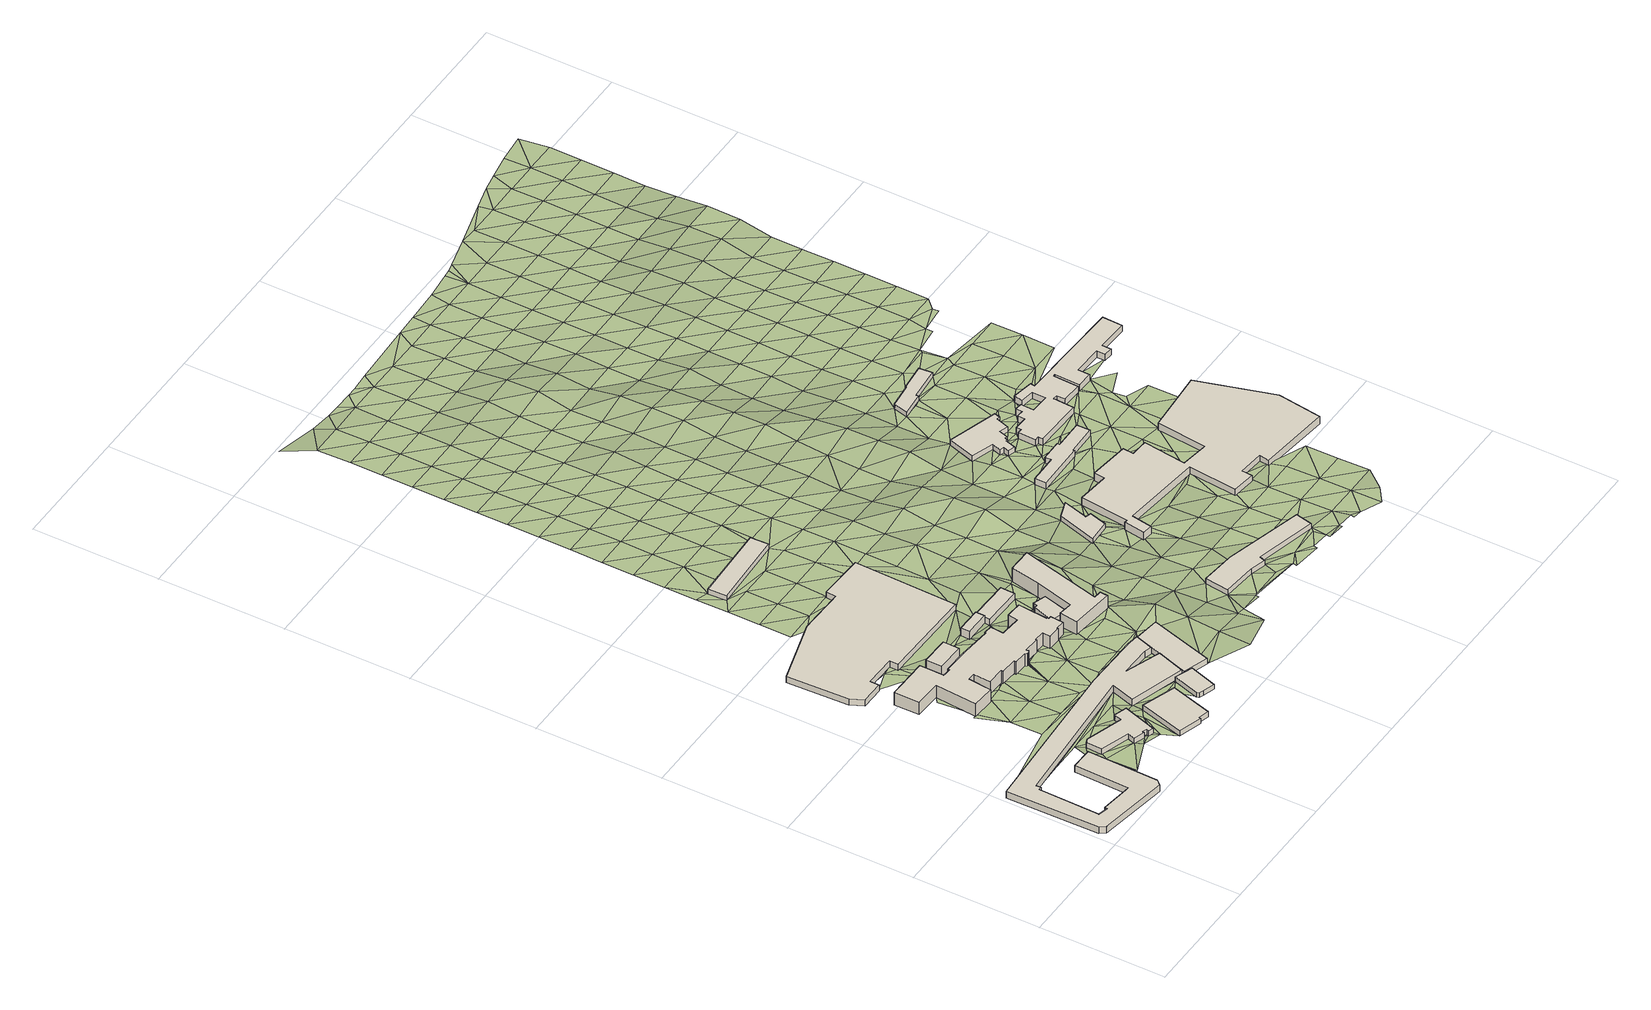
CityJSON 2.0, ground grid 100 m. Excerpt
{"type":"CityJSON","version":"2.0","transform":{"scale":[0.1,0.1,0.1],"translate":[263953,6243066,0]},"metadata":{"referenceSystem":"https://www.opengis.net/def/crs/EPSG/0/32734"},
"CityObjects":{
"building1":{"type":"Building","attributes":{"building":"warehouse","building:levels":"1","footprint":{"type":"Polygon"},"plus_code":"CQXCXFX3+XMR","ground_height":5.77,"building_height":4.1,"roof_height":9.87},"geometry":[{"type":"Solid","lod":"1","boundaries":[[[[0,1,2,3]],[[1,4,5,2]],[[4,6,7,5]],[[6,8,9,7]],[[8,10,11,9]],[[10,12,13,11]],[[12,14,15,13]],[[14,16,17,15]],[[16,18,19,17]],[[18,20,21,19]],[[20,22,23,21]],[[22,24,25,23]],[[24,26,27,25]],[[26,28,29,27]],[[28,30,31,29]],[[30,32,33,31]],[[32,34,35,33]],[[34,36,37,35]],[[36,38,39,37]],[[38,40,41,39]],[[40,42,43,41]],[[42,44,45,43]],[[44,46,47,45]],[[46,0,3,47]],[[3,2,5,7,9,11,13,15,17,19,21,23,25,27,29,31,33,35,37,39,41,43,45,47]],[[46,44,42,40,38,36,34,32,30,28,26,24,22,20,18,16,14,12,10,8,6,4,1,0]]]]}]},
"building2":{"type":"Building","attributes":{"building":"warehouse","building:levels":"1","footprint":{"type":"Polygon"},"plus_code":"CVXHX6X3+XPW","ground_height":5.52,"building_height":4.1,"roof_height":9.62},"geometry":[{"type":"Solid","lod":"1","boundaries":[[[[48,49,50,51]],[[49,52,53,50]],[[52,54,55,53]],[[54,56,57,55]],[[56,58,59,57]],[[58,60,61,59]],[[60,62,63,61]],[[62,64,65,63]],[[64,66,67,65]],[[66,68,69,67]],[[68,70,71,69]],[[70,72,73,71]],[[72,48,51,73]],[[51,50,53,55,57,59,61,63,65,67,69,71,73]],[[72,70,68,66,64,62,60,58,56,54,52,49,48]]]]}]},
"building3":{"type":"Building","attributes":{"address":"5 Fareham Street Woodstock Cape Town","building":"industrial","building:levels":"1","footprint":{"type":"Polygon"},"plus_code":"C3X7XXXM+XJV","ground_height":6.03,"building_height":4.1,"roof_height":10.13},"geometry":[{"type":"Solid","lod":"1","boundaries":[[[[74,75,76,77]],[[75,78,79,76]],[[78,80,81,79]],[[80,82,83,81]],[[82,84,85,83]],[[84,74,77,85]],[[77,76,79,81,83,85]],[[84,82,80,78,75,74]]]]}]},
"building4":{"type":"Building","attributes":{"building":"commercial","building:levels":"3","footprint":{"type":"Polygon"},"plus_code":"CVXFXRXV+XFW","ground_height":3.4,"building_height":9.7,"roof_height":13.1},"geometry":[{"type":"Solid","lod":"1","boundaries":[[[[86,87,88,89]],[[87,90,91,88]],[[90,92,93,91]],[[92,86,89,93]],[[89,88,91,93]],[[92,90,87,86]]]]}]},
"building5":{"type":"Building","attributes":{"address":"Woodstock","building":"commercial","building:levels":"3","footprint":{"type":"Polygon"},"plus_code":"CVXPX9X9+X4V","ground_height":3.68,"building_height":9.7,"roof_height":13.38},"geometry":[{"type":"Solid","lod":"1","boundaries":[[[[94,95,96,97]],[[95,98,99,96]],[[98,100,101,99]],[[100,102,103,101]],[[102,104,105,103]],[[104,106,107,105]],[[106,108,109,107]],[[108,110,111,109]],[[110,112,113,111]],[[112,114,115,113]],[[114,116,117,115]],[[116,118,119,117]],[[118,120,121,119]],[[120,122,123,121]],[[122,124,125,123]],[[124,126,127,125]],[[126,128,129,127]],[[128,130,131,129]],[[130,132,133,131]],[[132,134,135,133]],[[134,136,137,135]],[[136,138,139,137]],[[138,140,141,139]],[[140,142,143,141]],[[142,144,145,143]],[[144,146,147,145]],[[146,148,149,147]],[[148,150,151,149]],[[150,152,153,151]],[[152,154,155,153]],[[154,156,157,155]],[[156,158,159,157]],[[158,160,161,159]],[[160,162,163,161]],[[162,164,165,163]],[[164,166,167,165]],[[166,168,169,167]],[[168,170,171,169]],[[170,172,173,171]],[[172,174,175,173]],[[174,94,97,175]],[[97,96,99,101,103,105,107,109,111,113,115,117,119,121,123,125,127,129,131,133,135,137,139,141,143,145,147,149,151,153,155,157,159,161,163,165,167,169,171,173,175]],[[174,172,170,168,166,164,162,160,158,156,154,152,150,148,146,144,142,140,138,136,134,132,130,128,126,124,122,120,118,116,114,112,110,108,106,104,102,100,98,95,94]]]]}]},
"building6":{"type":"Building","attributes":{"address":"5 Beach Road Woodstock Cape Town","building":"industrial","building:levels":"1","footprint":{"type":"Polygon"},"plus_code":"CVX5XQX5+XWV","ground_height":2.85,"building_height":4.1,"roof_height":6.95},"geometry":[{"type":"Solid","lod":"1","boundaries":[[[[176,177,178,179]],[[177,180,181,178]],[[180,182,183,181]],[[182,184,185,183]],[[184,186,187,185]],[[186,188,189,187]],[[188,190,191,189]],[[190,192,193,191]],[[192,194,195,193]],[[194,196,197,195]],[[196,198,199,197]],[[198,176,179,199]],[[179,178,181,183,185,187,189,191,193,195,197,199]],[[198,196,194,192,190,188,186,184,182,180,177,176]]]]}]},
"building7":{"type":"Building","attributes":{"address":"8 Fareham Street Woodstock Cape Town","building":"yes","building:levels":"1","footprint":{"type":"Polygon"},"plus_code":"C4XWX9XV+XWX","ground_height":5.48,"building_height":4.1,"roof_height":9.58},"geometry":[{"type":"Solid","lod":"1","boundaries":[[[[200,201,202,203]],[[201,204,205,202]],[[204,206,207,205]],[[206,208,209,207]],[[208,210,211,209]],[[210,200,203,211]],[[203,202,205,207,209,211]],[[210,208,206,204,201,200]]]]}]},
"building8":{"type":"Building","attributes":{"building":"commercial","building:levels":"2","footprint":{"type":"Polygon"},"plus_code":"C3XMX6XM+XJX","ground_height":2.04,"building_height":6.9,"roof_height":8.94},"geometry":[{"type":"Solid","lod":"1","boundaries":[[[[212,213,214,215,216,217]],[[213,218,219,215,214]],[[218,220,221,219]],[[220,212,217,216,221]],[[216,215,219,221]],[[220,218,213,212]]]]}]},
"building9":{"type":"Building","attributes":{"building":"industrial","building:levels":"1","footprint":{"type":"Polygon"},"plus_code":"C6X2XCXR+X8R","ground_height":5.04,"building_height":4.1,"roof_height":9.14},"geometry":[{"type":"Solid","lod":"1","boundaries":[[[[222,223,224,225]],[[223,226,227,224]],[[226,228,229,227]],[[228,222,225,229]],[[225,224,227,229]],[[228,226,223,222]]]]}]},
"building10":{"type":"Building","attributes":{"building":"industrial","building:levels":"1","footprint":{"type":"Polygon"},"plus_code":"C2X4X5XQ+XPX","ground_height":2.46,"building_height":4.1,"roof_height":6.56},"geometry":[{"type":"Solid","lod":"1","boundaries":[[[[230,231,232,233]],[[231,234,235,232]],[[234,236,237,235]],[[236,230,233,237]],[[233,232,235,237]],[[236,234,231,230]]]]}]},
"building11":{"type":"Building","attributes":{"building":"commercial","building:levels":"1","footprint":{"type":"Polygon"},"plus_code":"C4XWXVXG+X6R","ground_height":3.26,"building_height":4.1,"roof_height":7.36},"geometry":[{"type":"Solid","lod":"1","boundaries":[[[[212,220,238,217]],[[220,239,240,238]],[[239,241,242,240]],[[241,243,244,242]],[[243,212,217,244]],[[217,238,240,242,244]],[[243,241,239,220,212]]]]}]},
"building12":{"type":"Building","attributes":{"building":"commercial","building:levels":"1","footprint":{"type":"Polygon"},"plus_code":"C5XJXRX8+XXR","ground_height":4.04,"building_height":4.1,"roof_height":8.14},"geometry":[{"type":"Solid","lod":"1","boundaries":[[[[245,246,247,248]],[[246,249,250,247]],[[249,251,252,250]],[[251,253,254,252]],[[253,255,256,254]],[[255,245,248,256]],[[248,247,250,252,254,256]],[[255,253,251,249,246,245]]]]}]},
"building13":{"type":"Building","attributes":{"address":"Old Castle Brewery","building":"commercial","building:levels":"4","footprint":{"type":"Polygon"},"plus_code":"C6XGX3XM+XRX","ground_height":2.03,"building_height":12.5,"roof_height":14.53},"geometry":[{"type":"Solid","lod":"1","boundaries":[[[[257,258,259,260]],[[258,261,262,259]],[[261,263,264,262]],[[263,265,266,264]],[[265,267,268,266]],[[267,269,270,268]],[[269,271,272,270]],[[271,273,274,272]],[[273,257,260,274]],[[260,259,262,264,266,268,270,272,274]],[[273,271,269,267,265,263,261,258,257]]]]}]},
"building14":{"type":"Building","attributes":{"building":"industrial","building:levels":"1","footprint":{"type":"Polygon"},"plus_code":"CFX3X4XJ+XFX","ground_height":5.37,"building_height":4.1,"roof_height":9.47},"geometry":[{"type":"Solid","lod":"1","boundaries":[[[[275,276,277,278]],[[276,279,280,277]],[[279,281,282,280]],[[281,283,284,282]],[[283,285,286,284]],[[285,287,288,286]],[[287,289,290,288]],[[289,275,278,290]],[[278,277,280,282,284,286,288,290]],[[289,287,285,283,281,279,276,275]]]]}]},
"building15":{"type":"Building","attributes":{"building":"industrial","building:levels":"1","footprint":{"type":"Polygon"},"plus_code":"CCX7XWXX+XGV","ground_height":0.81,"building_height":4.1,"roof_height":4.91},"geometry":[{"type":"Solid","lod":"1","boundaries":[[[[291,292,293,294]],[[292,295,296,293]],[[295,297,298,296]],[[297,299,300,298]],[[299,301,302,300]],[[301,291,294,302]],[[294,293,296,298,300,302]],[[301,299,297,295,292,291]]]]}]},
"building16":{"type":"Building","attributes":{"building":"industrial","building:levels":"1","footprint":{"type":"Polygon"},"plus_code":"CGXRX3XQ+X9V","ground_height":1.88,"building_height":4.1,"roof_height":5.98},"geometry":[{"type":"Solid","lod":"1","boundaries":[[[[303,304,305,306]],[[304,307,308,305]],[[307,309,310,308]],[[309,311,312,310]],[[311,313,314,312]],[[313,315,316,314]],[[315,317,318,316]],[[317,319,320,318]],[[319,321,322,320]],[[321,303,306,322]],[[306,305,308,310,312,314,316,318,320,322]],[[321,319,317,315,313,311,309,307,304,303]]]]}]},
"building17":{"type":"Building","attributes":{"building":"industrial","building:levels":"1","footprint":{"type":"Polygon"},"plus_code":"CGX5XGX5+X3W","ground_height":2.15,"building_height":4.1,"roof_height":6.25},"geometry":[{"type":"Solid","lod":"1","boundaries":[[[[323,324,325,326]],[[324,327,328,325]],[[327,329,330,328]],[[329,331,332,330]],[[331,333,334,332]],[[333,335,336,334]],[[335,337,338,336]],[[337,339,340,338]],[[339,341,342,340]],[[341,343,344,342]],[[343,345,346,344]],[[345,347,348,346]],[[347,349,350,348]],[[349,351,352,350]],[[351,353,354,352]],[[353,323,326,354]],[[326,325,328,330,332,334,336,338,340,342,344,346,348,350,352,354]],[[353,351,349,347,345,343,341,339,337,335,333,331,329,327,324,323]]]]}]},
"building18":{"type":"Building","attributes":{"building":"industrial","building:levels":"1","footprint":{"type":"Polygon"},"plus_code":"CPX9XXXG+XHV","ground_height":3.32,"building_height":4.1,"roof_height":7.42},"geometry":[{"type":"Solid","lod":"1","boundaries":[[[[355,356,357,358]],[[356,359,360,357]],[[359,361,362,360]],[[361,363,364,362]],[[363,365,366,364]],[[365,367,368,366]],[[367,369,370,368]],[[369,371,372,370]],[[371,373,374,372]],[[373,375,376,374]],[[375,377,378,376]],[[377,379,380,378]],[[379,381,382,380]],[[381,383,384,382]],[[383,385,386,384]],[[385,387,388,386]],[[387,389,390,388]],[[389,391,392,390]],[[391,393,394,392]],[[393,395,396,394]],[[395,397,398,396]],[[397,399,400,398]],[[399,355,358,400]],[[358,357,360,362,364,366,368,370,372,374,376,378,380,382,384,386,388,390,392,394,396,398,400]],[[399,397,395,393,391,389,387,385,383,381,379,377,375,373,371,369,367,365,363,361,359,356,355]]]]}]},
"building19":{"type":"Building","attributes":{"building":"industrial","building:levels":"1","footprint":{"type":"Polygon"},"plus_code":"CHX3XFXV+X9W","ground_height":2.42,"building_height":4.1,"roof_height":6.52},"geometry":[{"type":"Solid","lod":"1","boundaries":[[[[401,402,403,404]],[[402,405,406,403]],[[405,407,408,406]],[[407,409,410,408]],[[409,411,412,410]],[[411,413,414,412]],[[413,415,416,414]],[[415,401,404,416]],[[404,403,406,408,410,412,414,416]],[[415,413,411,409,407,405,402,401]]]]}]},
"building20":{"type":"Building","attributes":{"building":"industrial","building:levels":"1","footprint":{"type":"Polygon"},"plus_code":"CQXRXPXP+X3X","ground_height":3.14,"building_height":4.1,"roof_height":7.24},"geometry":[{"type":"Solid","lod":"1","boundaries":[[[[417,418,419,420]],[[418,421,422,419]],[[421,423,424,422]],[[423,425,426,424]],[[425,427,428,426]],[[427,429,430,428]],[[429,431,432,430]],[[431,433,434,432]],[[433,435,436,434]],[[435,437,438,436]],[[437,439,440,438]],[[439,441,442,440]],[[441,443,444,442]],[[443,445,446,444]],[[445,447,448,446]],[[447,449,450,448]],[[449,451,452,450]],[[451,453,454,452]],[[453,455,456,454]],[[455,457,458,456]],[[457,459,460,458]],[[459,461,462,460]],[[461,463,464,462]],[[463,465,466,464]],[[465,467,468,466]],[[467,469,470,468]],[[469,471,472,470]],[[471,473,474,472]],[[473,475,476,474]],[[475,477,478,476]],[[477,479,480,478]],[[479,481,482,480]],[[481,483,484,482]],[[483,417,420,484]],[[420,419,422,424,426,428,430,432,434,436,438,440,442,444,446,448,450,452,454,456,458,460,462,464,466,468,470,472,474,476,478,480,482,484]],[[483,481,479,477,475,473,471,469,467,465,463,461,459,457,455,453,451,449,447,445,443,441,439,437,435,433,431,429,427,425,423,421,418,417]]]]}]},
"terrain1":{"type":"TINRelief","geometry":[{"type":"CompositeSurface","lod":"1","boundaries":[[[485,486,487]],[[487,488,485]],[[489,490,491]],[[485,488,49]],[[492,487,486]],[[485,49,493]],[[488,487,492]],[[493,49,48]],[[494,495,496]],[[497,492,486]],[[492,498,488]],[[493,48,499]],[[489,491,493]],[[500,501,502]],[[497,503,492]],[[504,501,494]],[[503,497,505]],[[506,499,48]],[[505,497,507]],[[508,502,501]],[[509,503,510]],[[510,503,505]],[[511,502,512]],[[505,507,513]],[[514,501,504]],[[489,493,499]],[[501,514,508]],[[506,515,499]],[[516,513,507]],[[517,516,507]],[[494,496,504]],[[518,499,515]],[[516,519,513]],[[516,517,520]],[[521,508,522]],[[523,524,525]],[[508,514,526]],[[508,526,522]],[[519,518,515]],[[514,504,527]],[[528,524,529]],[[530,521,522]],[[519,516,520]],[[499,518,489]],[[531,532,533]],[[531,534,523]],[[531,533,534]],[[526,514,535]],[[536,524,523]],[[522,526,537]],[[519,538,518]],[[520,538,519]],[[524,536,529]],[[534,539,523]],[[539,536,523]],[[496,527,504]],[[526,535,537]],[[514,540,535]],[[527,540,514]],[[518,538,489]],[[541,534,533]],[[520,542,538]],[[536,539,90]],[[540,527,496]],[[520,74,542]],[[540,543,535]],[[534,541,87]],[[544,535,543]],[[201,538,542]],[[540,545,543]],[[540,496,546]],[[545,540,547]],[[540,548,547]],[[542,74,201]],[[545,549,543]],[[550,201,74]],[[201,551,538]],[[552,553,554]],[[87,541,555]],[[548,540,546]],[[556,552,554]],[[557,90,87]],[[558,546,496]],[[557,87,559]],[[184,536,90]],[[560,553,561]],[[562,563,548]],[[564,563,562]],[[559,87,555]],[[496,565,558]],[[557,566,90]],[[546,562,548]],[[561,553,552]],[[567,568,560]],[[569,201,570]],[[551,201,569]],[[201,200,570]],[[551,569,570]],[[571,557,559]],[[558,572,546]],[[573,552,556]],[[574,568,567]],[[566,557,571]],[[560,575,567]],[[576,568,574]],[[562,546,577]],[[575,560,561]],[[578,571,559]],[[570,579,551]],[[562,580,581]],[[582,579,583]],[[577,580,562]],[[565,572,558]],[[200,584,570]],[[578,585,586]],[[587,577,546]],[[184,90,566]],[[561,552,588]],[[546,572,589]],[[239,571,578]],[[585,590,586]],[[589,587,546]],[[576,574,591]],[[200,592,584]],[[239,578,586]],[[573,588,552]],[[223,579,570]],[[591,593,576]],[[579,594,583]],[[571,239,220]],[[561,595,575]],[[596,586,590]],[[567,575,597]],[[598,591,574]],[[239,586,596]],[[599,584,592]],[[579,223,594]],[[561,588,595]],[[600,601,587]],[[184,566,212]],[[587,589,602]],[[603,604,593]],[[600,587,602]],[[572,565,605]],[[598,574,606]],[[34,594,223]],[[605,589,572]],[[603,593,591]],[[239,596,144]],[[607,600,608]],[[607,609,610]],[[34,605,565]],[[597,575,595]],[[602,611,600]],[[611,608,600]],[[612,609,607]],[[222,584,599]],[[607,608,612]],[[599,592,613]],[[614,615,609]],[[616,604,617]],[[608,611,612]],[[223,605,34]],[[589,618,602]],[[591,598,606]],[[614,144,615]],[[603,617,604]],[[609,612,619]],[[588,620,595]],[[567,597,621]],[[609,619,614]],[[589,605,618]],[[622,613,592]],[[623,612,611]],[[184,212,624]],[[239,144,625]],[[626,627,616]],[[223,222,605]],[[614,628,144]],[[574,236,606]],[[603,591,629]],[[611,630,623]],[[616,617,626]],[[628,614,619]],[[599,631,222]],[[597,595,632]],[[613,631,599]],[[629,591,606]],[[633,620,588]],[[634,628,619]],[[635,602,618]],[[624,212,636]],[[637,627,638]],[[144,628,625]],[[632,595,620]],[[603,639,617]],[[624,640,184]],[[623,630,249]],[[618,605,635]],[[638,627,626]],[[222,641,605]],[[184,640,633]],[[639,603,629]],[[642,643,637]],[[249,630,261]],[[644,597,632]],[[625,628,261]],[[622,645,613]],[[605,641,635]],[[628,249,261]],[[620,633,632]],[[626,617,646]],[[597,644,621]],[[222,631,641]],[[606,236,629]],[[642,637,638]],[[646,617,639]],[[631,613,647]],[[636,625,648]],[[649,643,650]],[[625,261,648]],[[633,640,651]],[[652,624,636]],[[640,624,652]],[[626,653,638]],[[643,642,650]],[[654,635,655]],[[613,645,647]],[[641,655,635]],[[639,629,656]],[[657,654,658]],[[633,659,632]],[[653,626,646]],[[660,633,651]],[[656,629,236]],[[661,648,261]],[[236,621,662]],[[644,632,659]],[[648,652,636]],[[663,649,664]],[[631,665,641]],[[642,638,666]],[[647,667,631]],[[655,658,654]],[[649,650,664]],[[659,633,660]],[[668,621,644]],[[651,640,669]],[[648,661,652]],[[639,670,646]],[[662,656,236]],[[640,652,671]],[[666,638,653]],[[657,658,672]],[[655,641,665]],[[673,647,645]],[[665,631,667]],[[674,675,663]],[[670,639,656]],[[676,662,621]],[[660,651,669]],[[650,642,677]],[[672,678,657]],[[640,671,669]],[[668,644,659]],[[663,664,674]],[[653,646,679]],[[642,666,677]],[[647,673,281]],[[658,655,680]],[[667,647,281]],[[656,662,676]],[[681,675,682]],[[676,621,668]],[[670,679,646]],[[661,683,652]],[[659,660,684]],[[685,664,650]],[[680,655,665]],[[674,682,675]],[[671,652,683]],[[653,686,666]],[[661,678,683]],[[684,660,669]],[[677,685,650]],[[673,687,281]],[[658,688,672]],[[670,656,689]],[[667,279,665]],[[687,673,690]],[[678,672,691]],[[692,693,681]],[[686,653,679]],[[281,279,667]],[[659,694,668]],[[695,693,696]],[[674,664,697]],[[688,658,680]],[[689,656,676]],[[692,681,682]],[[671,698,669]],[[699,677,666]],[[691,683,678]],[[694,659,684]],[[700,281,687]],[[685,697,664]],[[672,701,691]],[[670,702,679]],[[698,671,683]],[[699,666,686]],[[680,665,703]],[[676,668,704]],[[674,705,682]],[[701,672,688]],[[702,670,689]],[[279,703,665]],[[706,693,692]],[[684,669,707]],[[685,677,708]],[[704,668,694]],[[706,696,693]],[[700,709,281]],[[697,705,674]],[[683,691,710]],[[686,679,711]],[[707,669,698]],[[699,708,677]],[[688,680,712]],[[689,676,713]],[[714,692,682]],[[710,691,701]],[[711,679,702]],[[694,684,715]],[[685,716,697]],[[687,717,700]],[[712,680,703]],[[713,676,704]],[[705,714,682]],[[683,718,698]],[[686,719,699]],[[707,715,684]],[[708,716,685]],[[709,700,720]],[[279,721,703]],[[688,722,701]],[[689,723,702]],[[724,706,692]],[[718,683,710]],[[719,686,711]],[[706,725,696]],[[694,726,704]],[[727,705,697]],[[688,712,728]],[[723,689,713]],[[714,724,692]],[[710,701,722]],[[700,717,720]],[[707,698,729]],[[728,722,688]],[[708,699,730]],[[726,694,715]],[[716,727,697]],[[711,702,731]],[[729,698,718]],[[730,699,719]],[[732,709,720]],[[703,733,712]],[[713,704,734]],[[725,706,735]],[[736,714,705]],[[731,702,723]],[[724,735,706]],[[721,733,703]],[[707,737,715]],[[708,738,716]],[[734,704,726]],[[727,736,705]],[[717,732,720]],[[719,711,739]],[[728,712,740]],[[710,741,718]],[[737,707,729]],[[728,742,722]],[[738,708,730]],[[741,710,722]],[[735,743,725]],[[713,744,723]],[[745,724,714]],[[739,711,731]],[[726,715,746]],[[747,727,716]],[[733,748,712]],[[744,713,734]],[[736,745,714]],[[740,712,748]],[[749,722,742]],[[750,732,751]],[[729,718,752]],[[719,753,730]],[[742,728,754]],[[737,746,715]],[[751,732,717]],[[747,716,738]],[[740,754,728]],[[735,755,743]],[[731,723,756]],[[751,717,757]],[[758,735,724]],[[721,759,733]],[[739,753,719]],[[718,741,752]],[[734,726,760]],[[761,736,727]],[[723,744,756]],[[749,742,754]],[[745,758,724]],[[729,762,737]],[[738,730,763]],[[748,764,740]],[[746,760,726]],[[761,727,747]],[[757,765,751]],[[731,766,739]],[[752,762,729]],[[767,749,754]],[[730,753,763]],[[768,755,735]],[[769,764,748]],[[748,733,770]],[[749,767,299]],[[771,745,736]],[[756,766,731]],[[758,768,735]],[[746,737,772]],[[744,734,773]],[[747,738,774]],[[764,769,775]],[[776,750,751]],[[770,733,759]],[[291,752,741]],[[760,777,734]],[[771,736,761]],[[751,765,778]],[[753,739,779]],[[737,762,772]],[[768,780,755]],[[738,763,774]],[[759,721,781]],[[782,299,379]],[[299,767,379]],[[783,769,748]],[[756,744,773]],[[784,758,745]],[[734,777,773]],[[766,779,739]],[[782,379,291]],[[746,785,760]],[[786,761,747]],[[787,751,778]],[[783,748,770]],[[784,745,771]],[[753,788,763]],[[775,769,789]],[[752,291,790]],[[746,772,785]],[[791,762,752]],[[774,786,747]],[[768,792,780]],[[756,793,766]],[[794,768,758]],[[788,753,779]],[[751,787,776]],[[795,770,759]],[[777,760,796]],[[797,771,761]],[[789,769,783]],[[787,778,798]],[[379,790,291]],[[793,756,773]],[[303,752,790]],[[794,758,784]],[[791,752,303]],[[799,772,762]],[[774,763,800]],[[760,785,796]],[[786,797,761]],[[779,766,801]],[[800,763,788]],[[781,795,759]],[[802,792,768]],[[798,776,787]],[[791,799,762]],[[783,770,803]],[[777,804,773]],[[805,784,771]],[[806,798,807]],[[766,793,801]],[[802,768,794]],[[785,772,808]],[[786,774,809]],[[806,776,798]],[[803,770,795]],[[804,777,796]],[[797,805,771]],[[810,790,379]],[[806,807,811]],[[788,779,812]],[[799,813,772]],[[800,809,774]],[[783,814,789]],[[773,815,793]],[[816,794,784]],[[812,779,801]],[[813,808,772]],[[379,817,810]],[[818,775,789]],[[819,303,790]],[[797,786,820]],[[783,803,814]],[[815,773,804]],[[805,816,784]],[[776,821,781]],[[806,821,776]],[[822,796,785]],[[823,800,788]],[[809,820,786]],[[808,824,785]],[[791,825,799]],[[801,793,826]],[[795,781,827]],[[828,802,794]],[[819,790,810]],[[823,788,812]],[[803,795,827]],[[829,804,796]],[[824,822,785]],[[805,797,830]],[[789,814,831]],[[813,799,333]],[[821,806,832]],[[826,793,815]],[[816,828,794]],[[802,833,792]],[[834,809,800]],[[825,791,835]],[[814,803,836]],[[820,830,797]],[[821,827,781]],[[808,813,327]],[[801,837,812]],[[822,829,796]],[[838,839,832]],[[840,303,819]],[[834,800,823]],[[822,824,808]],[[799,825,841]],[[333,799,841]],[[839,821,832]],[[842,813,333]],[[843,815,804]],[[818,789,831]],[[816,805,844]],[[837,801,826]],[[327,813,842]],[[828,845,802]],[[846,836,803]],[[820,809,847]],[[846,803,827]],[[843,804,829]],[[830,844,805]],[[331,842,333]],[[823,812,848]],[[836,818,814]],[[814,818,831]],[[834,847,809]],[[335,333,841]],[[826,815,849]],[[850,819,810]],[[845,833,802]],[[851,828,816]],[[821,839,852]],[[848,812,837]],[[821,852,827]],[[830,820,853]],[[849,815,843]],[[844,851,816]],[[825,854,841]],[[855,836,846]],[[856,335,841]],[[857,834,823]],[[858,337,335]],[[847,853,820]],[[852,839,859]],[[829,822,860]],[[840,819,850]],[[861,837,826]],[[337,858,339]],[[862,845,828]],[[850,810,863]],[[843,829,864]],[[857,823,848]],[[856,841,865]],[[335,475,858]],[[343,339,858]],[[846,827,866]],[[341,339,343]],[[841,854,865]],[[335,856,475]],[[844,830,867]],[[861,826,849]],[[851,862,828]],[[850,868,840]],[[343,858,475]],[[847,834,869]],[[866,827,852]],[[853,867,830]],[[856,865,870]],[[864,829,860]],[[848,837,871]],[[843,872,849]],[[852,859,873]],[[857,869,834]],[[345,343,347]],[[471,343,475]],[[874,855,846]],[[875,833,845]],[[872,843,864]],[[876,854,877]],[[851,844,878]],[[865,854,876]],[[347,343,471]],[[871,837,861]],[[879,860,822]],[[862,875,845]],[[475,473,471]],[[880,855,874]],[[853,847,881]],[[882,883,863]],[[846,866,884]],[[885,868,850]],[[867,878,844]],[[886,857,848]],[[874,846,884]],[[869,881,847]],[[883,887,888]],[[860,889,864]],[[861,849,890]],[[876,877,891]],[[862,851,892]],[[893,347,471]],[[887,894,888]],[[886,848,871]],[[849,872,890]],[[875,895,833]],[[896,852,873]],[[866,852,896]],[[897,347,898]],[[850,863,899]],[[900,880,874]],[[901,863,883]],[[853,902,867]],[[878,892,851]],[[347,893,898]],[[471,903,893]],[[904,864,889]],[[857,905,869]],[[881,902,853]],[[876,906,865]],[[883,888,901]],[[889,860,904]],[[885,850,899]],[[861,907,871]],[[899,863,901]],[[908,875,862]],[[857,886,905]],[[898,893,909]],[[910,879,898]],[[878,867,911]],[[879,912,860]],[[890,907,861]],[[892,908,862]],[[872,913,890]],[[884,866,914]],[[860,912,904]],[[898,909,910]],[[881,869,915]],[[916,866,896]],[[917,909,893]],[[918,888,894]],[[891,906,876]],[[902,911,867]],[[872,919,913]],[[888,918,901]],[[914,874,884]],[[920,895,875]],[[886,871,921]],[[891,885,922]],[[915,869,905]],[[879,910,912]],[[866,916,914]],[[892,878,923]],[[899,922,885]],[[907,921,871]],[[899,901,918]],[[908,920,875]],[[924,925,904]],[[902,881,926]],[[909,927,910]],[[911,923,878]],[[906,891,922]],[[928,929,930]],[[927,909,928]],[[886,931,905]],[[912,924,904]],[[912,910,927]],[[881,915,926]],[[932,890,913]],[[907,890,932]],[[920,933,895]],[[892,934,908]],[[929,935,930]],[[928,930,927]],[[886,921,931]],[[936,911,902]],[[925,924,937]],[[923,934,892]],[[918,938,899]],[[905,939,915]],[[936,902,926]],[[935,940,930]],[[941,942,906]],[[899,943,922]],[[944,921,907]],[[945,920,908]],[[905,931,939]],[[932,913,402]],[[946,912,927]],[[906,922,947]],[[924,912,946]],[[942,941,948]],[[923,911,949]],[[950,938,918]],[[932,944,907]],[[934,945,908]],[[906,947,941]],[[926,915,951]],[[899,938,943]],[[936,949,911]],[[952,927,953]],[[952,946,927]],[[931,921,954]],[[955,933,920]],[[915,939,951]],[[918,956,950]],[[957,937,924]],[[947,922,943]],[[934,923,958]],[[921,944,954]],[[945,955,920]],[[926,959,936]],[[924,946,957]],[[923,949,958]],[[938,950,956]],[[960,939,931]],[[402,937,961]],[[926,951,959]],[[962,932,402]],[[955,963,933]],[[964,943,938]],[[945,934,965]],[[966,944,932]],[[931,954,960]],[[967,964,938]],[[952,953,968]],[[969,947,943]],[[970,968,953]],[[952,968,946]],[[949,936,971]],[[961,937,957]],[[947,969,972]],[[965,934,958]],[[973,956,918]],[[974,951,939]],[[967,938,975]],[[971,936,959]],[[961,962,402]],[[972,969,976]],[[969,943,977]],[[962,966,932]],[[977,943,964]],[[954,944,978]],[[979,955,945]],[[975,938,956]],[[939,960,974]],[[955,980,963]],[[957,946,981]],[[949,982,958]],[[979,945,965]],[[966,978,944]],[[983,959,951]],[[981,946,968]],[[982,949,971]],[[980,955,984]],[[961,966,962]],[[960,954,985]],[[986,977,964]],[[951,974,983]],[[987,961,957]],[[968,970,988]],[[965,958,989]],[[985,954,978]],[[990,984,955]],[[979,990,955]],[[971,959,991]],[[957,981,987]],[[989,958,982]],[[960,992,974]],[[959,983,991]],[[993,977,994]],[[995,979,965]],[[996,978,966]],[[992,960,985]],[[997,982,971]],[[995,965,989]],[[981,968,998]],[[983,974,999]],[[971,991,997]],[[996,966,1000]],[[985,978,1001]],[[979,1002,990]],[[990,1003,984]],[[999,974,992]],[[987,1004,961]],[[987,981,998]],[[1005,989,982]],[[968,988,998]],[[996,1001,978]],[[995,1002,979]],[[991,983,1006]],[[997,1005,982]],[[985,1007,992]],[[1006,983,999]],[[995,989,1008]],[[1001,1007,985]],[[1002,1009,990]],[[990,1009,1003]],[[991,1010,997]],[[1004,987,998]],[[1008,989,1005]],[[999,992,1011]],[[1010,991,1006]],[[1012,1001,996]],[[1013,1002,995]],[[992,1007,1011]],[[1005,997,1014]],[[1008,1013,995]],[[1015,1012,996]],[[999,1016,1006]],[[1009,1017,1003]],[[1014,997,1010]],[[1007,1001,1018]],[[1009,1002,1019]],[[999,1011,1016]],[[1001,1012,1018]],[[1005,1020,1008]],[[1019,1002,1013]],[[1010,1006,1021]],[[1005,1014,1020]],[[1011,1007,1022]],[[1023,1017,1009]],[[1006,1016,1021]],[[1003,1017,1024]],[[1013,1008,1025]],[[1022,1007,1018]],[[1023,1009,1019]],[[1010,1026,1014]],[[1008,1020,1025]],[[1016,1011,1027]],[[1010,1021,1026]],[[1013,1028,1019]],[[1027,1011,1022]],[[1029,1017,1023]],[[1014,1030,1020]],[[1028,1013,1025]],[[1017,1029,1024]],[[1016,1031,1021]],[[1014,1026,1030]],[[1023,1019,1032]],[[1031,1016,1027]],[[1025,1020,1033]],[[1032,1019,1028]],[[1026,1021,1034]],[[1033,1020,1030]],[[1023,1035,1029]],[[1034,1021,1031]],[[1025,1036,1028]],[[1035,1023,1032]],[[1029,1037,1024]],[[1030,1026,1038]],[[1033,1036,1025]],[[1038,1026,1034]],[[1032,1028,1039]],[[1035,1040,1029]],[[1037,1029,1040]],[[1030,1041,1033]],[[1028,1036,1039]],[[1041,1030,1038]],[[1035,1032,1042]],[[1036,1033,1043]],[[1032,1039,1042]],[[1043,1033,1041]],[[1040,1044,1037]],[[1035,1045,1040]],[[1036,1046,1039]],[[1042,1045,1035]],[[1043,1046,1036]],[[1040,1047,1044]],[[1042,1039,1048]],[[1045,1047,1040]],[[1039,1046,1048]],[[1049,1045,1042]],[[1044,1047,1050]],[[1048,1049,1042]],[[1045,1051,1047]],[[1049,1051,1045]],[[1047,1052,1050]],[[1051,1053,1047]],[[1052,1047,1053]]]}]}
},
"vertices":[
[635,42,41],[648,598,41],[648,598,99],[635,42,99],[475,603,41],[475,603,99],[462,171,41],[462,171,99],[209,204,41],[209,204,99],[207,182,41],[207,182,99],[129,202,41],[129,202,99],[139,683,41],[139,683,99],[164,683,41],[164,683,99],[163,719,41],[163,719,99],[1319,803,41],[1319,803,99],[1263,617,41],[1263,617,99],[1697,485,41],[1697,485,99],[1771,707,41],[1771,707,99],[1496,807,41],[1496,807,99],[1730,802,41],[1730,802,99],[1791,787,41],[1791,787,99],[1837,928,41],[1837,928,99],[1746,939,41],[1746,939,99],[1297,947,41],[1297,947,99],[5,866,41],[5,866,99],[13,136,41],[13,136,99],[47,90,41],[47,90,99],[600,3,41],[600,3,99],
[756,673,50],[722,658,50],[722,658,96],[756,673,96],[718,533,50],[718,533,96],[947,460,50],[947,460,96],[927,400,50],[927,400,96],[1014,372,50],[1014,372,96],[1019,387,50],[1019,387,96],[1052,377,50],[1052,377,96],[1045,355,50],[1045,355,96],[1082,344,50],[1082,344,96],[1168,610,50],[1168,610,96],[1067,643,50],[1067,643,96],[1047,580,50],[1047,580,96],
[1514,435,55],[1248,526,55],[1248,526,101],[1514,435,101],[1146,173,55],[1146,173,101],[1334,119,55],[1334,119,101],[1337,131,55],[1337,131,101],[1419,109,55],[1419,109,101],
[856,1887,29],[1078,1881,29],[1078,1881,131],[856,1887,131],[1081,2010,29],[1081,2010,131],[859,2016,29],[859,2016,131],
[819,1475,23],[837,1658,23],[837,1658,134],[819,1475,134],[897,1657,23],[897,1657,134],[886,1523,23],[886,1523,134],[1025,1516,23],[1025,1516,134],[1025,1500,23],[1025,1500,134],[1155,1493,23],[1155,1493,134],[1154,1475,23],[1154,1475,134],[1256,1468,23],[1256,1468,134],[1266,1456,23],[1266,1456,134],[1274,1454,23],[1274,1454,134],[1284,1454,23],[1284,1454,134],[1297,1464,23],[1297,1464,134],[1297,1481,23],[1297,1481,134],[1421,1471,23],[1421,1471,134],[1421,1481,23],[1421,1481,134],[1503,1473,23],[1503,1473,134],[1500,1414,23],[1500,1414,134],[1600,1408,23],[1600,1408,134],[1600,1416,23],[1600,1416,134],[1671,1414,23],[1671,1414,134],[1678,1515,23],[1678,1515,134],[1656,1517,23],[1656,1517,134],[1657,1530,23],[1657,1530,134],[1649,1532,23],[1649,1532,134],[1671,1765,23],[1671,1765,134],[1542,1773,23],[1542,1773,134],[1531,1693,23],[1531,1693,134],[1366,1707,23],[1366,1707,134],[1375,1811,23],[1375,1811,134],[1306,1817,23],[1306,1817,134],[1306,1808,23],[1306,1808,134],[1047,1831,23],[1047,1831,134],[850,1837,23],[850,1837,134],[849,1822,23],[849,1822,134],[784,1828,23],[784,1828,134],[786,2020,23],[786,2020,134],[455,2026,23],[455,2026,134],[456,1827,23],[456,1827,134],[665,1819,23],[665,1819,134],[640,1487,23],[640,1487,134],
[531,2190,17],[532,2262,17],[532,2262,70],[531,2190,70],[782,2256,17],[782,2256,70],[781,2190,17],[781,2190,70],[1516,2174,17],[1516,2174,70],[1537,2984,17],[1537,2984,70],[1173,2997,17],[1173,2997,70],[1165,2918,17],[1165,2918,70],[799,2926,17],[799,2926,70],[279,2778,17],[279,2778,70],[301,2295,17],[301,2295,70],[350,2193,17],[350,2193,70],
[1756,439,55],[1618,491,55],[1618,491,96],[1756,439,96],[1552,285,55],[1552,285,96],[1558,265,55],[1558,265,96],[1590,252,55],[1590,252,96],[1685,221,55],[1685,221,96],
[1500,2005,20],[1306,2007,20],[1306,2007,74],[1306,2007,89],[1500,2005,89],[1500,2005,74],[1304,1936,20],[1304,1936,89],[1499,1935,20],[1499,1935,89],
[2042,902,41],[1845,927,41],[1845,927,91],[2042,902,91],[1702,469,41],[1702,469,91],[1897,402,41],[1897,402,91],
[785,3704,24],[791,3560,24],[791,3560,66],[785,3704,66],[1399,3588,24],[1399,3588,66],[1393,3732,24],[1393,3732,66],
[1499,1935,74],[1498,1892,20],[1498,1892,74],[1816,1885,20],[1816,1885,74],[1819,1998,20],[1819,1998,74],
[1701,1520,20],[1837,1485,20],[1837,1485,81],[1701,1520,81],[1891,1688,20],[1891,1688,81],[1790,1721,20],[1790,1721,81],[1780,1688,20],[1780,1688,81],[1755,1691,20],[1755,1691,81],
[2152,1991,20],[1966,1994,20],[1966,1994,145],[2152,1991,145],[1919,1764,20],[1919,1764,145],[1840,1459,20],[1840,1459,145],[1733,1474,20],[1733,1474,145],[1710,1330,20],[1710,1330,145],[2053,1289,20],[2053,1289,145],[2058,1350,20],[2058,1350,145],[1996,1357,20],[1996,1357,145],
[3485,648,49],[2875,810,49],[2875,810,95],[3485,648,95],[2597,838,49],[2597,838,95],[2574,649,49],[2574,649,95],[2842,620,49],[2842,620,95],[2963,589,49],[2963,589,95],[2978,633,49],[2978,633,95],[3455,514,49],[3455,514,95],
[2826,2091,7],[2689,2044,7],[2689,2044,49],[2826,2091,49],[2598,1737,7],[2598,1737,49],[2776,1744,7],[2776,1744,49],[2815,1882,7],[2815,1882,49],[2771,1894,7],[2771,1894,49],
[2919,2296,8],[3307,2303,8],[3307,2303,60],[2919,2296,60],[3307,2318,8],[3307,2318,60],[3544,2322,8],[3544,2322,60],[3542,2430,8],[3542,2430,60],[3311,2426,8],[3311,2426,60],[3311,2446,8],[3311,2446,60],[3143,2443,8],[3143,2443,60],[3144,2393,8],[3144,2393,60],[2918,2389,8],[2918,2389,60],
[2964,3087,16],[2897,2871,16],[2897,2871,62],[2964,3087,62],[3074,2816,16],[3074,2816,62],[3051,2742,16],[3051,2742,62],[3082,2733,16],[3082,2733,62],[3069,2691,16],[3069,2691,62],[3127,2673,16],[3127,2673,62],[3152,2756,16],[3152,2756,62],[3164,2752,16],[3164,2752,62],[3172,2777,16],[3172,2777,62],[3191,2771,16],[3191,2771,62],[3213,2843,16],[3213,2843,62],[3282,2822,16],[3282,2822,62],[3315,2927,16],[3315,2927,62],[3338,2920,16],[3338,2920,62],[3353,2967,16],[3353,2967,62],
[3889,1111,7],[4456,1046,7],[4456,1046,74],[3889,1111,74],[4505,1398,7],[4505,1398,74],[4328,1993,7],[4328,1993,74],[3833,1957,7],[3833,1957,74],[3788,1560,7],[3788,1560,74],[3569,1592,7],[3569,1592,74],[3613,1931,7],[3613,1931,74],[3476,1940,7],[3476,1940,74],[3481,2024,7],[3481,2024,74],[3163,2063,7],[3163,2063,74],[3155,1977,7],[3155,1977,74],[2901,2005,7],[2901,2005,74],[2859,1619,7],[2859,1619,74],[2834,1623,7],[2834,1623,74],[2811,1457,7],[2811,1457,74],[2888,1446,7],[2888,1446,74],[2916,1608,7],[2916,1608,74],[3551,1535,7],[3551,1535,74],[3511,1151,7],[3511,1151,74],[3695,1128,7],[3695,1128,74],[3703,1210,7],[3703,1210,74],[3899,1190,7],[3899,1190,74],
[3497,3548,23],[3486,3652,23],[3486,3652,65],[3497,3548,65],[3273,3630,23],[3273,3630,65],[3274,3623,23],[3274,3623,65],[3084,3603,23],[3084,3603,65],[3050,3486,23],[3050,3486,65],[3241,3506,23],[3241,3506,65],[3239,3522,23],[3239,3522,65],
[3684,2696,16],[3719,2695,16],[3719,2695,72],[3684,2696,72],[3718,2627,16],[3718,2627,72],[3877,2619,16],[3877,2619,72],[3885,2820,16],[3885,2820,72],[3902,2821,16],[3902,2821,72],[3897,2620,16],[3897,2620,72],[4023,2614,16],[4023,2614,72],[4025,2706,16],[4025,2706,72],[4256,2700,16],[4256,2700,72],[4257,2631,16],[4257,2631,72],[4325,2627,16],[4325,2627,72],[4326,2697,16],[4326,2697,72],[4573,2689,16],[4573,2689,72],[4578,2847,16],[4578,2847,72],[3730,2878,16],[3730,2878,72],[3735,2913,16],[3735,2913,72],[3570,2942,16],[3570,2942,72],[3558,2871,16],[3558,2871,72],[3664,2856,16],[3664,2856,72],[3662,2749,16],[3662,2749,72],[3514,2755,16],[3514,2755,72],[3518,2859,16],[3518,2859,72],[3457,2863,16],[3457,2863,72],[3458,2813,16],[3458,2813,72],[3403,2817,16],[3403,2817,72],[3401,2758,16],[3401,2758,72],[3294,2762,16],[3294,2762,72],[3294,2722,16],[3294,2722,72],[3259,2726,16],[3259,2726,72],[3254,2582,16],[3254,2582,72],[3287,2582,16],[3287,2582,72],[3285,2547,16],[3285,2547,72],[3675,2532,16],[3675,2532,72],
[648,598,55],[689,235,58],[689,480,55],[718,533,55],[1319,803,51],[163,719,48],[440,730,49],[927,400,55],[689,730,50],[689,990,46],[5,866,45],[1297,947,47],[945,335,60],[947,460,55],[938,730,50],[601,1477,40],[689,1240,43],[640,1487,40],[1014,372,55],[938,990,47],[1045,355,60],[1047,580,55],[1087,292,59],[819,1475,40],[1019,387,55],[1052,377,55],[612,1778,38],[665,1819,38],[1082,344,59],[938,1240,43],[1067,643,51],[1187,480,56],[1146,173,59],[1187,730,51],[1168,610,56],[1248,526,56],[837,1658,37],[886,1523,40],[786,2020,34],[689,2240,29],[531,2190,30],[938,1485,40],[1187,990,47],[532,2262,30],[782,2256,29],[897,1657,37],[784,1828,38],[849,1822,37],[850,1837,37],[856,1887,34],[1025,1500,40],[781,2190,29],[1025,1516,40],[1263,617,51],[859,2016,34],[1187,1240,40],[1047,1831,37],[1436,480,55],[1154,1475,37],[1155,1493,37],[1266,1456,37],[1436,1240,41],[1274,1454,37],[1284,1454,37],[1256,1468,37],[1552,285,60],[1697,485,55],[938,2990,28],[689,3240,29],[689,2990,29],[1306,1808,34],[799,2926,29],[1187,1985,29],[1436,990,46],[1306,1817,34],[689,3490,27],[938,3240,28],[1421,1471,35],[1297,1464,37],[1297,1481,37],[1746,939,46],[1306,2007,29],[791,3560,27],[689,3740,25],[1685,480,55],[1702,469,55],[1304,1936,29],[1685,990,47],[1165,2918,27],[785,3704,25],[938,3490,26],[689,3990,25],[1500,1414,35],[1375,1811,30],[1771,707,51],[1503,1473,35],[1421,1481,35],[1496,807,51],[1730,802,51],[1897,402,54],[1366,1707,30],[1436,1735,30],[1600,1408,40],[1173,2997,27],[1685,1240,48],[1531,1693,30],[938,3990,25],[1898,393,54],[689,4240,24],[1791,787,51],[1187,3240,27],[1542,1773,30],[1187,3490,25],[938,3740,25],[1934,480,54],[1671,1414,40],[1600,1416,40],[1710,1330,48],[938,4240,25],[689,4490,27],[1934,990,41],[1187,3740,25],[1678,1515,40],[1685,1485,40],[1657,1530,40],[1656,1517,40],[1733,1474,40],[1701,1520,40],[2183,480,89],[1685,1735,23],[1649,1532,40],[689,4740,30],[938,4490,27],[1934,1240,48],[1755,1691,23],[1436,2990,28],[1399,3588,25],[2183,235,80],[1837,1485,26],[1685,2240,15],[1816,1885,24],[938,4740,29],[689,4990,31],[1790,1721,23],[1187,3990,25],[1840,1459,26],[2183,730,108],[1436,3240,27],[1537,2984,28],[1780,1688,23],[2053,1289,48],[1819,1998,24],[689,5240,31],[938,4990,30],[1187,4240,26],[1685,2490,27],[2183,990,107],[938,5240,27],[689,5485,30],[1436,3490,25],[2469,294,63],[1187,4490,30],[2432,480,65],[1934,1985,24],[689,5745,31],[938,5485,25],[1685,2740,31],[1934,2240,11],[1187,4740,32],[2058,1350,48],[2183,1240,30],[1436,3990,25],[1996,1357,48],[2183,1485,51],[1685,3240,32],[1685,2990,32],[1966,1994,24],[1436,3740,25],[689,5995,32],[938,5745,28],[2432,990,39],[1187,4990,30],[2432,730,52],[1685,3490,27],[1934,2740,39],[1436,4240,27],[1934,2490,28],[2183,1735,93],[2491,471,65],[938,5995,31],[689,6240,31],[1685,3740,21],[1187,5240,26],[2152,1991,121],[1436,4490,33],[2432,1240,48],[689,6490,30],[938,6240,32],[2183,2240,24],[1934,2990,27],[1187,5485,24],[1436,4740,37],[2660,477,56],[2432,1485,38],[1685,3990,18],[2657,451,56],[2183,1985,121],[938,6490,31],[689,6750,20],[1934,3240,30],[553,6973,13],[875,6897,10],[1187,5745,26],[2183,2490,30],[1436,4990,31],[2681,480,56],[2432,1735,27],[1685,4240,19],[2681,990,48],[1934,3490,18],[1187,5995,35],[938,6750,23],[2183,2740,30],[1436,5240,30],[2842,620,54],[2432,1985,24],[1685,4490,26],[2681,1240,40],[1934,3740,14],[1187,6240,34],[2183,2990,71],[1436,5485,21],[3075,428,57],[2432,2240,24],[1685,4740,35],[2930,480,60],[2875,810,54],[2598,1737,18],[1934,3990,10],[1187,6490,34],[1033,6866,24],[2183,3240,20],[1436,5745,28],[2681,1485,21],[2432,2490,98],[1685,4990,52],[1934,4240,13],[2963,589,60],[2930,990,44],[2183,3490,9],[1187,6750,39],[1436,5995,47],[2432,2740,91],[1685,5240,28],[1934,4490,23],[2811,1457,21],[2689,2044,8],[2681,1735,18],[1124,6855,39],[2183,3740,21],[1436,6240,36],[2432,2990,78],[1685,5485,25],[2930,1240,27],[2776,1744,18],[2978,633,54],[3179,480,57],[2681,2240,20],[1934,4740,25],[2834,1623,16],[1267,6850,39],[2183,3990,24],[3072,397,57],[1436,6490,34],[3179,730,52],[2432,3240,15],[1685,5745,34],[2681,2490,26],[1934,4990,36],[2888,1446,21],[3299,370,57],[2183,4240,27],[2859,1619,16],[1436,6750,37],[2930,1485,21],[3179,990,44],[1685,5995,58],[2681,2740,25],[2432,3740,27],[1934,5240,26],[2916,1608,21],[3455,514,58],[2432,3490,14],[3303,402,57],[2183,4490,41],[1350,6853,37],[3485,648,51],[2771,1894,8],[3179,1240,32],[1685,6240,36],[2681,2990,46],[1934,5485,22],[3428,480,58],[2183,4740,78],[3179,1485,19],[2930,2240,8],[2918,2389,15],[1498,6862,37],[2432,3990,42],[1685,6490,35],[3428,730,51],[2681,3240,95],[1934,5745,73],[3441,386,58],[2930,2490,15],[2183,4990,78],[2432,4240,81],[1685,6750,36],[3428,990,42],[2681,3490,86],[1934,5995,68],[3572,363,57],[3437,352,63],[2897,2871,26],[2183,5240,76],[3163,2063,24],[3569,336,62],[2432,4490,79],[2930,2740,18],[3428,1240,37],[2681,3740,83],[1934,6240,39],[3155,1977,24],[3551,1535,32],[3179,2240,19],[2183,5485,28],[3677,480,57],[2964,3087,26],[2432,4740,68],[2930,2990,26],[3143,2443,17],[2681,3990,54],[3677,730,52],[1934,6490,36],[2930,3240,32],[2183,5745,51],[3428,1485,32],[3700,348,62],[2006,6883,36],[2432,4990,54],[3144,2393,17],[3511,1151,37],[2681,4240,20],[3697,316,62],[3762,308,62],[3307,2303,23],[3179,2490,17],[3051,2742,18],[2930,3490,26],[2183,5995,29],[1934,6750,36],[3677,990,46],[2432,5240,28],[2681,4490,17],[2930,3740,34],[3428,2240,23],[2183,6240,40],[3926,480,57],[2432,5485,33],[3311,2446,20],[3695,1128,39],[3254,2582,17],[2681,4740,28],[3179,2740,15],[3926,235,63],[3179,3240,26],[2930,3990,34],[2183,6490,37],[3481,2024,27],[3050,3486,26],[3285,2547,17],[3926,730,52],[2432,5745,39],[3307,2318,23],[2681,4990,58],[3287,2582,17],[2930,4240,9],[3084,3603,24],[4046,323,63],[3889,1111,45],[2183,6750,36],[3428,2490,20],[3311,2426,20],[2432,5995,38],[3353,2967,21],[3703,1210,39],[2681,5240,28],[3476,1940,27],[3613,1931,27],[3926,990,45],[3544,2322,23],[2930,4490,30],[3569,1592,33],[3677,1735,28],[3179,3490,24],[3179,3740,28],[3542,2430,20],[2432,6240,35],[3403,2817,19],[3788,1560,33],[2186,6890,38],[4175,480,55],[3315,2927,21],[3338,2920,21],[3677,2240,25],[3899,1190,39],[3677,1985,27],[2681,5485,24],[3401,2758,19],[3241,3506,24],[2930,4740,28],[3675,2532,25],[3179,3990,25],[2432,6490,33],[3457,2863,19],[3428,2990,22],[2681,5745,28],[3428,3240,26],[3273,3630,28],[4175,990,43],[2930,4990,30],[4175,730,48],[3458,2813,19],[3833,1957,26],[3274,3623,28],[2432,6750,36],[3179,4240,19],[3677,2490,25],[2681,5995,27],[3428,3490,27],[3239,3522,24],[2930,5240,36],[3570,2942,28],[3518,2859,19],[3514,2755,19],[3558,2871,28],[3179,4490,25],[3428,3740,23],[2454,6903,38],[2681,6240,28],[3662,2749,27],[2930,5485,28],[3497,3548,27],[3926,2240,27],[3179,4740,32],[3664,2856,27],[3718,2627,27],[3684,2696,27],[3926,2490,28],[3428,3990,21],[2681,6490,32],[3677,3240,28],[3877,2619,30],[3719,2695,27],[2930,5745,26],[3926,1985,26],[3179,4990,33],[3677,2990,28],[3735,2913,28],[3428,4240,21],[2681,6750,38],[4175,1985,28],[3677,3490,26],[2930,5995,25],[3179,5240,37],[3428,4490,25],[3714,3559,26],[3677,3740,23],[2668,6923,38],[3984,2413,28],[2930,6240,30],[3693,3768,23],[4002,2313,26],[3926,2990,30],[3897,2620,30],[3730,2878,28],[3179,5485,42],[3885,2820,30],[4328,1993,31],[3428,4740,29],[4175,2240,28],[3902,2821,30],[4023,2614,30],[3677,3990,24],[2930,6490,35],[2723,6931,38],[3926,3240,31],[3179,5745,35],[3428,4990,28],[2790,6944,38],[3677,4240,25],[4175,2490,30],[3926,3490,29],[4175,2990,32],[3179,5995,26],[2930,6750,37],[3428,5240,27],[3677,4490,27],[4025,2706,30],[4257,2631,31],[3179,6240,31],[3896,3844,25],[3428,5485,55],[4175,3240,33],[3677,4740,25],[3901,3788,25],[3926,3990,25],[3179,6490,35],[3040,7007,35],[4175,3490,30],[3428,5745,48],[3677,4990,22],[3926,4240,25],[3428,5995,18],[3179,6750,37],[3677,5240,23],[3926,4490,26],[4097,3912,25],[3428,6240,28],[3677,5485,67],[4101,3864,25],[3926,4740,23],[3179,7000,34],[4175,3990,25],[3428,6490,35],[3677,5745,58],[3926,4990,18],[4175,4240,25],[3428,6750,37],[3404,7105,34],[3677,5995,30],[3926,5240,23],[4175,4490,26],[3677,6240,31],[3428,7000,34],[3926,5485,78],[4175,4740,24],[3677,6490,33],[3926,5745,75],[4175,4990,20],[3677,6750,39],[3926,5995,37],[3587,7149,37],[4175,5240,19],[3926,6240,24],[3677,7000,37],[4175,5485,68],[3926,6490,31],[4175,5745,72],[3729,7177,37],[3926,6750,37],[4175,5995,46],[3926,7000,38],[4175,6240,34],[4175,6490,36],[3924,7209,35],[4175,6750,40],[4143,7230,35],[4175,7000,37]
]}
